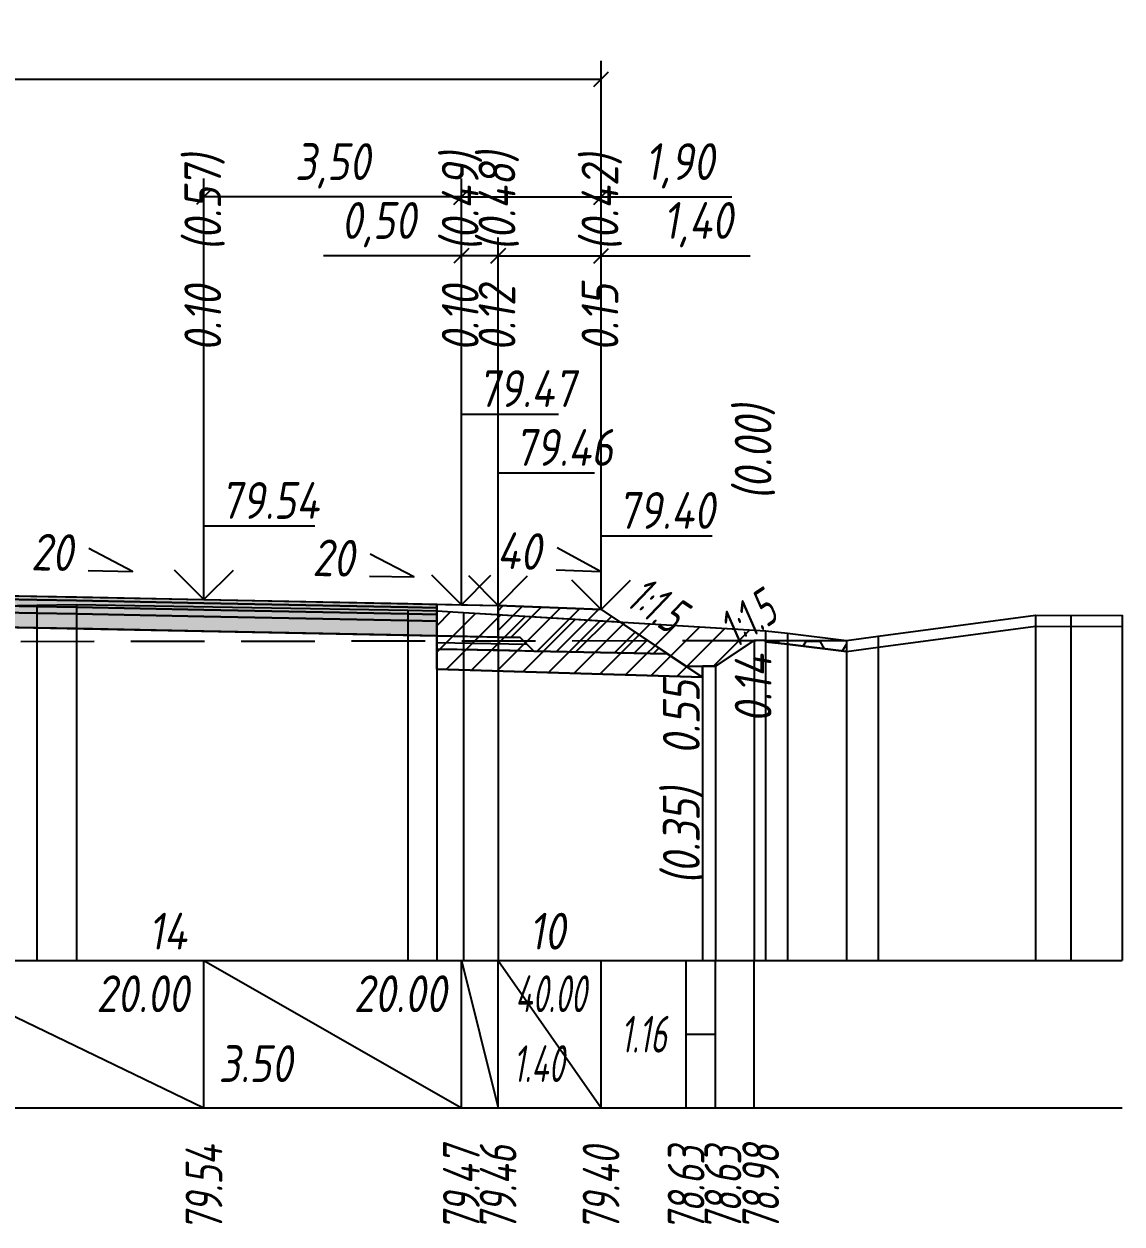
# Model space of a CAD drawing. Extents: x -717 to 1451, y -133302 to 233.
# Drawn here: x 165.4 to 240.1, y -21160.9 to -21079.4 of the extents above; entities that cross this region are included whole.
import ezdxf
from ezdxf.enums import TextEntityAlignment as Align

# ---------------------------------------------------------------- set-up
doc = ezdxf.new("R2010")
doc.units = 0
doc.linetypes.add('штриховая', pattern=[0.75, 0.5, -0.25])
for name, color, linetype in [('Интерполированный поперечник', 2, 'Continuous'), ('Код_514', 1, 'Continuous'), ('Контур_0', 7, 'Continuous'), ('Контур_2521', 7, 'Continuous'), ('Контур_2564', 7, 'Continuous'), ('Контур_2660', 7, 'Continuous'), ('Контур_2665', 7, 'Continuous'), ('Контур_400', 7, 'Continuous'), ('Контур_508', 7, 'Continuous'), ('Контур_512', 7, 'Continuous'), ('Контур_513', 7, 'Continuous'), ('Контур_818', 7, 'Continuous'), ('Красный поперечник', 1, 'Continuous'), ('Объём_2501', 7, 'Continuous'), ('Объём_2564', 7, 'Continuous'), ('Объём_2650', 7, 'Continuous'), ('Объём_2660', 7, 'Continuous'), ('Объём_2661', 7, 'Continuous'), ('Объём_2662', 7, 'Continuous'), ('Объём_2663', 7, 'Continuous'), ('Объём_2664', 7, 'Continuous'), ('Объём_2665', 7, 'Continuous'), ('Объём_2666', 7, 'Continuous'), ('Объём_2667', 7, 'Continuous'), ('Объём_2668', 7, 'Continuous'), ('Объём_2669', 7, 'Continuous'), ('Объём_2675', 7, 'Continuous'), ('Объём_2753', 7, 'Continuous'), ('Откосы', 7, 'Continuous'), ('Отметки покрытия', 7, 'Continuous'), ('Рабочие отметки', 7, 'Continuous'), ('Рабочие отметки доп.', 7, 'Continuous'), ('Слои выравнивания', 7, 'Continuous'), ('Таблица', 7, 'Continuous'), ('Уклоны проезжей части', 7, 'Continuous'), ('Черный поперечник', 3, 'Continuous')]:
    doc.layers.add(name, color=color, linetype=linetype)
for name, color, linetype, true_color in [('Контур_2540', 2, 'Continuous', 0xffff00), ('Контур_2560', 2, 'Continuous', 0xffff00), ('Контур_2561', 7, 'Continuous', 0xff8040), ('Контур_2562', 3, 'Continuous', 0x00ff00), ('Контур_2563', 7, 'Continuous', 0xff8000), ('Контур_2570', 7, 'Continuous', 0x80ff00), ('Контур_2725', 7, 'Continuous', 0x323232), ('Контур_2736', 4, 'Continuous', 0x00ffff), ('Контур_2737', 4, 'Continuous', 0x00ffff), ('Контур_2738', 4, 'Continuous', 0x00ffff), ('Контур_2739', 4, 'Continuous', 0x00ffff), ('Контур_2741', 4, 'Continuous', 0x00ffff), ('Контур_2742', 4, 'Continuous', 0x00ffff), ('Контур_2743', 4, 'Continuous', 0x00ffff), ('Контур_2744', 7, 'Continuous', 0xa4ffff), ('Контур_2745', 7, 'Continuous', 0xa4ffff), ('Контур_2747', 4, 'Continuous', 0x00ffff), ('Контур_2748', 4, 'Continuous', 0x00ffff), ('Контур_2749', 4, 'Continuous', 0x00ffff), ('Контур_2750', 4, 'Continuous', 0x00ffff), ('Контур_2751', 4, 'Continuous', 0x00ffff), ('Контур_2752', 4, 'Continuous', 0x00ffff), ('Контур_2760', 7, 'Continuous', 0x323232), ('Контур_2761', 7, 'Continuous', 0x323232), ('Контур_2762', 7, 'Continuous', 0x323232), ('Контур_2763', 7, 'Continuous', 0x323232), ('Контур_402', 7, 'Continuous', 0xff6464), ('Контур_703', 4, 'Continuous', 0x00ffff), ('Контур_705', 4, 'Continuous', 0x00ffff), ('Контур_707', 4, 'Continuous', 0x00ffff), ('Контур_720', 131, 'Continuous', 0xaaffff), ('Объём_2500', 7, 'Continuous', 0xc0c0c0), ('Объём_2520', 7, 'Continuous', 0x80ffff), ('Объём_2540', 2, 'Continuous', 0xffff00), ('Объём_2560', 2, 'Continuous', 0xffff00), ('Объём_2561', 7, 'Continuous', 0xff8040), ('Объём_2562', 3, 'Continuous', 0x00ff00), ('Объём_2563', 7, 'Continuous', 0xff8000), ('Объём_2600', 7, 'Continuous', 0x808000), ('Объём_2746', 2, 'Continuous', 0xffff00)]:
    doc.layers.add(name, color=color, linetype=linetype, true_color=true_color)
doc.styles.get("Standard").update_dxf_attribs({"font": 'txt', "height": 2.5})
doc.styles.add('М', font='romand.shx', dxfattribs={"width": 0.8, "oblique": 10, "height": 2.5})
doc.dimstyles.new('ISO-25', dxfattribs={"dimtxt": 2.5, "dimasz": 2.5, "dimexe": 1.25, "dimexo": 0.625, "dimtad": 1, "dimtxsty": 'Standard', "dimcen": 2.5, "dimadec": 0, "dimazin": 0, "dimtfac": 1, "dimtmove": 0, "dimatfit": 3, "dimfxl": 1, "dimarcsym": 0})

# ---------------------------------------------------------------- blocks, each defined once
blk = doc.blocks.new('_Oblique')
at = {"color": 0, "linetype": 'ByBlock', "lineweight": -2}
blk.add_line((-0.5, -0.5), (0.5, 0.5), dxfattribs=at)
blk = doc.blocks.new('*D505')
at = {"color": 0, "lineweight": -2, "transparency": 16777216}
for p, q in [((197.659, -21118.302), (197.659, -21093.862)), ((204.659, -21118.582), (204.659, -21093.862)), ((197.659, -21095.112), (204.659, -21095.112)), ((204.659, -21095.112), (214.789, -21095.112))]:
    blk.add_line(p, q, dxfattribs=at)
at = {"layer": 'Defpoints', "color": 0, "transparency": 16777216}
for p in [(204.659, -21095.112), (197.659, -21118.927), (204.659, -21119.207)]:
    blk.add_point(p, dxfattribs=at)
at = {"color": 0, "lineweight": -2, "transparency": 16777216, "rotation": 180}
blk.add_blockref('_Oblique', (197.659, -21095.112), dxfattribs=at)
at = {"color": 0, "lineweight": -2, "transparency": 16777216}
blk.add_blockref('_Oblique', (204.659, -21095.112), dxfattribs=at)
at = {"color": 0, "transparency": 16777216, "insert": (211.249, -21092.999), "char_height": 2.5, "width": 8.75, "attachment_point": 5, "style": 'М'}
blk.add_mtext('1,40', dxfattribs=at)
blk = doc.blocks.new('*D507')
at = {"color": 0, "lineweight": -2, "transparency": 16777216}
for p, q in [((195.159, -21118.252), (195.159, -21093.862)), ((197.659, -21118.302), (197.659, -21093.862)), ((195.159, -21095.112), (185.785, -21095.112)), ((197.659, -21095.112), (195.159, -21095.112))]:
    blk.add_line(p, q, dxfattribs=at)
at = {"layer": 'Defpoints', "color": 0, "transparency": 16777216}
for p in [(197.659, -21095.112), (195.159, -21118.877), (197.659, -21118.927)]:
    blk.add_point(p, dxfattribs=at)
at = {"color": 0, "lineweight": -2, "transparency": 16777216, "rotation": 180}
blk.add_blockref('_Oblique', (195.159, -21095.112), dxfattribs=at)
at = {"color": 0, "lineweight": -2, "transparency": 16777216}
blk.add_blockref('_Oblique', (197.659, -21095.112), dxfattribs=at)
at = {"color": 0, "transparency": 16777216, "insert": (189.547, -21092.999), "char_height": 2.5, "width": 9.16667, "attachment_point": 5, "style": 'М'}
blk.add_mtext('0,50', dxfattribs=at)
blk = doc.blocks.new('*D509')
at = {"color": 0, "lineweight": -2, "transparency": 16777216}
for p, q in [((177.659, -21117.902), (177.659, -21089.862)), ((195.159, -21118.252), (195.159, -21089.862)), ((195.159, -21091.112), (177.659, -21091.112))]:
    blk.add_line(p, q, dxfattribs=at)
at = {"layer": 'Defpoints', "color": 0, "transparency": 16777216}
for p in [(177.659, -21091.112), (177.659, -21118.527), (195.159, -21118.877)]:
    blk.add_point(p, dxfattribs=at)
at = {"color": 0, "lineweight": -2, "transparency": 16777216, "rotation": 180}
blk.add_blockref('_Oblique', (177.659, -21091.112), dxfattribs=at)
at = {"color": 0, "lineweight": -2, "transparency": 16777216}
blk.add_blockref('_Oblique', (195.159, -21091.112), dxfattribs=at)
at = {"color": 0, "transparency": 16777216, "insert": (186.409, -21088.999), "char_height": 2.5, "width": 9.58333, "attachment_point": 5, "style": 'М'}
blk.add_mtext('3,50', dxfattribs=at)
blk = doc.blocks.new('*D510')
at = {"color": 0, "lineweight": -2, "transparency": 16777216}
for p, q in [((195.159, -21118.252), (195.159, -21089.862)), ((204.659, -21118.582), (204.659, -21089.862)), ((195.159, -21091.112), (204.659, -21091.112)), ((204.659, -21091.112), (213.547, -21091.112))]:
    blk.add_line(p, q, dxfattribs=at)
at = {"layer": 'Defpoints', "color": 0, "transparency": 16777216}
for p in [(195.159, -21091.112), (195.159, -21118.877), (204.659, -21119.207)]:
    blk.add_point(p, dxfattribs=at)
at = {"color": 0, "lineweight": -2, "transparency": 16777216, "rotation": 180}
blk.add_blockref('_Oblique', (195.159, -21091.112), dxfattribs=at)
at = {"color": 0, "lineweight": -2, "transparency": 16777216}
blk.add_blockref('_Oblique', (204.659, -21091.112), dxfattribs=at)
at = {"color": 0, "transparency": 16777216, "insert": (210.007, -21088.999), "char_height": 2.5, "width": 8.75, "attachment_point": 5, "style": 'М'}
blk.add_mtext('1,90', dxfattribs=at)
blk = doc.blocks.new('*D512')
at = {"color": 0, "lineweight": -2, "transparency": 16777216}
for p, q in [((109.159, -21118.582), (109.159, -21081.862)), ((204.659, -21118.582), (204.659, -21081.862)), ((109.159, -21083.112), (204.659, -21083.112))]:
    blk.add_line(p, q, dxfattribs=at)
at = {"layer": 'Defpoints', "color": 0, "transparency": 16777216}
for p in [(204.659, -21083.112), (109.159, -21119.207), (204.659, -21119.207)]:
    blk.add_point(p, dxfattribs=at)
at = {"color": 0, "lineweight": -2, "transparency": 16777216, "rotation": 180}
blk.add_blockref('_Oblique', (109.159, -21083.112), dxfattribs=at)
at = {"color": 0, "lineweight": -2, "transparency": 16777216}
blk.add_blockref('_Oblique', (204.659, -21083.112), dxfattribs=at)
at = {"color": 0, "transparency": 16777216, "insert": (156.909, -21080.999), "char_height": 2.5, "width": 10.41667, "attachment_point": 5, "style": 'М'}
blk.add_mtext('19,10', dxfattribs=at)

msp = doc.modelspace()

# ---------------------------------------------------------------- hatches: boundary and pattern name
at = {"layer": 'Объём_2563'}
h = msp.add_hatch(dxfattribs=at)
h.set_pattern_fill('ANSI31', color=256, scale=0.3)
h.paths.add_polyline_path([(200.077, -21121.963), (199.159, -21121.045), (197.659, -21121.015), (197.659, -21118.865), (204.659, -21119.145), (209.159, -21122.145)])
at = {"layer": 'Объём_2600'}
h = msp.add_hatch(dxfattribs=at)
h.set_pattern_fill('ANSI31', color=6, scale=0.4)
h.paths.add_polyline_path([(215.072, -21121.247), (212.442, -21123), (211.55, -21123), (211.55, -21123.739), (193.488, -21123.197), (193.488, -21119.223), (195.313, -21119.344), (215.842, -21120.595), (215.842, -21121.246)])
h = msp.add_hatch(dxfattribs=at)
h.set_pattern_fill('HONEY', color=5, scale=0.3)
h.paths.add_polyline_path([(217.341, -21121.503), (215.842, -21121.345), (215.842, -21121.246), (221.336, -21121.239), (221.336, -21121.989)])
at = {"layer": 'Слои выравнивания'}
for color, points in [(2, [(156.909, -21118.05), (163.882, -21118.189), (166.291, -21118.237), (168.988, -21118.291), (177.659, -21118.465), (191.525, -21118.742), (193.488, -21118.781), (193.488, -21119.031), (191.525, -21118.992), (177.659, -21118.715), (168.988, -21118.541), (166.291, -21118.487), (163.882, -21118.439), (156.909, -21118.3)]), (3, [(156.909, -21118.3), (163.882, -21118.439), (166.291, -21118.487), (168.988, -21118.541), (177.659, -21118.715), (191.525, -21118.992), (193.488, -21119.031), (193.488, -21119.481), (191.525, -21119.442), (177.659, -21119.165), (168.988, -21118.991), (166.291, -21118.937), (163.882, -21118.889), (156.909, -21118.75)]), (4, [(156.909, -21118.75), (163.882, -21118.889), (166.291, -21118.937), (168.988, -21118.991), (177.659, -21119.165), (191.525, -21119.442), (193.488, -21119.481), (193.488, -21119.931), (191.525, -21119.892), (177.659, -21119.615), (168.988, -21119.441), (166.291, -21119.387), (163.882, -21119.339), (156.909, -21119.2)]), (5, [(156.909, -21119.2), (163.882, -21119.339), (166.291, -21119.387), (168.988, -21119.441), (177.659, -21119.615), (191.525, -21119.892), (193.488, -21119.931), (193.488, -21120.931), (191.525, -21120.892), (177.659, -21120.615), (168.988, -21120.441), (166.291, -21120.387), (163.882, -21120.339), (156.909, -21120.2)])]:
    msp.add_hatch(color=color, dxfattribs=at).paths.add_polyline_path(points)

# ---------------------------------------------------------------- linework, layer by layer
at = {"layer": 'Интерполированный поперечник', "linetype": 'штриховая', "ltscale": 10, "flags": 128}
msp.add_lwpolyline([(112.701, -21121.379), (221.336, -21121.239)], dxfattribs=at)
at = {"layer": 'Код_514'}
for p, q in [((156.909, -21143), (177.659, -21153)), ((177.659, -21153), (177.659, -21143)), ((177.659, -21143), (195.159, -21153)), ((195.159, -21153), (195.159, -21143)), ((195.159, -21143), (197.659, -21153)), ((197.659, -21153), (197.659, -21143)), ((197.659, -21143), (204.659, -21153)), ((204.659, -21153), (204.659, -21143)), ((210.442, -21153), (210.442, -21143)), ((212.442, -21153), (212.442, -21143)), ((215.072, -21153), (215.072, -21143)), ((210.442, -21148), (212.442, -21148))]:
    msp.add_line(p, q, dxfattribs=at)
at = {"layer": 'Контур_0', "flags": 128}
for points in [[(193.488, -21118.781), (197.659, -21118.865), (197.659, -21121.015), (193.488, -21120.931), (193.488, -21118.781), (193.488, -21118.781)], [(204.659, -21119.145), (207.826, -21121.256), (207.826, -21121.256), (207.826, -21121.256), (207.826, -21121.256), (207.826, -21121.256), (207.826, -21121.256), (207.826, -21121.256), (207.826, -21121.256), (207.826, -21121.256), (207.826, -21121.256), (207.826, -21121.256), (207.826, -21121.256), (207.826, -21121.256), (207.826, -21121.256), (210.442, -21123)], [(204.659, -21119.145), (207.826, -21121.256), (207.826, -21121.256), (207.826, -21121.256), (207.826, -21121.256), (207.826, -21121.256), (207.826, -21121.256), (207.826, -21121.256), (207.826, -21121.256), (207.826, -21121.256), (207.826, -21121.256), (207.826, -21121.256), (207.826, -21121.256), (207.826, -21121.256), (207.826, -21121.256), (210.442, -21123), (212.442, -21123), (215.072, -21121.247), (215.072, -21121.247), (215.072, -21121.247), (215.072, -21121.247), (215.072, -21121.247), (215.072, -21121.247), (215.072, -21121.247), (215.072, -21121.247), (215.072, -21121.247), (215.072, -21121.247), (215.072, -21121.247), (215.072, -21121.247), (215.072, -21121.247)], [(197.659, -21121.915), (193.488, -21121.831), (193.488, -21120.931), (199.159, -21121.045), (200.077, -21121.963), (197.659, -21121.915), (197.659, -21121.915)], [(197.659, -21121.015), (199.159, -21121.045), (200.077, -21121.963), (209.159, -21122.145)]]:
    msp.add_lwpolyline(points, dxfattribs=at)
at = {"layer": 'Контур_2521', "color": 250, "flags": 128}
msp.add_lwpolyline([(193.488, -21121.381), (199.618, -21121.504)], dxfattribs=at)
at = {"layer": 'Контур_2540', "flags": 128}
msp.add_lwpolyline([(195.159, -21121.865), (209.159, -21122.145), (211.55, -21123.739), (193.488, -21123.197), (193.488, -21121.831), (195.159, -21121.865), (195.159, -21121.865)], dxfattribs=at)
at = {"layer": 'Контур_2560', "flags": 128}
msp.add_lwpolyline([(197.659, -21118.865), (204.659, -21119.145), (204.659, -21119.145), (204.659, -21119.145)], dxfattribs=at)
at = {"layer": 'Контур_2561', "flags": 128}
msp.add_lwpolyline([(197.659, -21118.865), (197.659, -21118.865), (204.659, -21119.145), (204.659, -21119.145), (197.659, -21118.865)], dxfattribs=at)
at = {"layer": 'Контур_2562', "flags": 128}
msp.add_lwpolyline([(204.659, -21119.145), (204.659, -21119.145), (204.659, -21119.145), (204.659, -21119.145), (204.659, -21119.145)], dxfattribs=at)
at = {"layer": 'Контур_2563', "flags": 128}
msp.add_lwpolyline([(200.077, -21121.963), (199.159, -21121.045), (197.659, -21121.015), (197.659, -21118.865), (204.659, -21119.145), (209.159, -21122.145), (200.077, -21121.963), (200.077, -21121.963)], dxfattribs=at)
at = {"layer": 'Контур_2564', "flags": 128}
msp.add_lwpolyline([(197.659, -21118.865), (204.659, -21119.145)], dxfattribs=at)
at = {"layer": 'Контур_2570', "flags": 128}
msp.add_lwpolyline([(156.909, -21119.007), (166.291, -21118.848), (168.988, -21118.808), (191.525, -21119.191), (193.488, -21119.223), (195.313, -21119.344), (215.842, -21120.595), (215.842, -21121.345), (217.341, -21121.503), (221.336, -21121.989), (221.336, -21121.989), (223.485, -21121.701), (234.182, -21120.279), (236.586, -21120.305), (240.072, -21120.274)], dxfattribs=at)
at = {"layer": 'Контур_2660', "flags": 128}
msp.add_lwpolyline([(193.488, -21123.197), (211.55, -21123.739)], dxfattribs=at)
at = {"layer": 'Контур_2665', "flags": 128}
msp.add_lwpolyline([(204.659, -21119.145), (204.659, -21119.145)], dxfattribs=at)
at = {"layer": 'Контур_2725', "flags": 128}
msp.add_lwpolyline([(144.189, -21120.454), (156.909, -21120.2), (163.882, -21120.339), (166.291, -21120.387), (168.988, -21120.441), (177.659, -21120.615), (191.525, -21120.892), (193.488, -21120.931)], dxfattribs=at)
at = {"layer": 'Контур_2736', "flags": 128}
for points in [[(204.659, -21119.145), (207.826, -21121.256)], [(207.826, -21121.256), (210.442, -21123)]]:
    msp.add_lwpolyline(points, dxfattribs=at)
at = {"layer": 'Контур_2737', "flags": 128}
msp.add_lwpolyline([(207.826, -21121.256), (207.826, -21121.256)], dxfattribs=at)
at = {"layer": 'Контур_2738', "flags": 128}
msp.add_lwpolyline([(207.826, -21121.256), (207.826, -21121.256)], dxfattribs=at)
at = {"layer": 'Контур_2739', "flags": 128}
msp.add_lwpolyline([(207.826, -21121.256), (207.826, -21121.256)], dxfattribs=at)
at = {"layer": 'Контур_2741', "flags": 128}
msp.add_lwpolyline([(215.072, -21121.247), (215.072, -21121.247)], dxfattribs=at)
at = {"layer": 'Контур_2742', "flags": 128}
msp.add_lwpolyline([(215.072, -21121.247), (215.072, -21121.247)], dxfattribs=at)
at = {"layer": 'Контур_2743', "flags": 128}
msp.add_lwpolyline([(215.072, -21121.247), (215.072, -21121.247)], dxfattribs=at)
at = {"layer": 'Контур_2744', "flags": 128}
msp.add_lwpolyline([(215.072, -21121.247), (215.072, -21121.247)], dxfattribs=at)
msp.add_lwpolyline([(215.072, -21121.247), (215.072, -21121.247)], dxfattribs=at)
msp.add_lwpolyline([(215.072, -21121.247), (215.072, -21121.247)], dxfattribs=at)
msp.add_lwpolyline([(215.072, -21121.247), (215.072, -21121.247)], dxfattribs=at)
msp.add_lwpolyline([(215.072, -21121.247), (215.072, -21121.247)], dxfattribs=at)
msp.add_lwpolyline([(215.072, -21121.247), (215.072, -21121.247)], dxfattribs=at)
at = {"layer": 'Контур_2745', "flags": 128}
msp.add_lwpolyline([(207.826, -21121.256), (207.826, -21121.256)], dxfattribs=at)
msp.add_lwpolyline([(207.826, -21121.256), (207.826, -21121.256)], dxfattribs=at)
msp.add_lwpolyline([(207.826, -21121.256), (207.826, -21121.256)], dxfattribs=at)
msp.add_lwpolyline([(207.826, -21121.256), (207.826, -21121.256)], dxfattribs=at)
msp.add_lwpolyline([(207.826, -21121.256), (207.826, -21121.256)], dxfattribs=at)
msp.add_lwpolyline([(207.826, -21121.256), (207.826, -21121.256)], dxfattribs=at)
at = {"layer": 'Контур_2747', "flags": 128}
msp.add_lwpolyline([(207.826, -21121.256), (207.826, -21121.256)], dxfattribs=at)
at = {"layer": 'Контур_2748', "flags": 128}
msp.add_lwpolyline([(207.826, -21121.256), (207.826, -21121.256)], dxfattribs=at)
at = {"layer": 'Контур_2749', "flags": 128}
msp.add_lwpolyline([(207.826, -21121.256), (207.826, -21121.256)], dxfattribs=at)
at = {"layer": 'Контур_2750', "flags": 128}
msp.add_lwpolyline([(215.072, -21121.247), (215.072, -21121.247)], dxfattribs=at)
at = {"layer": 'Контур_2751', "flags": 128}
msp.add_lwpolyline([(215.072, -21121.247), (215.072, -21121.247)], dxfattribs=at)
at = {"layer": 'Контур_2752', "flags": 128}
msp.add_lwpolyline([(215.072, -21121.247), (215.072, -21121.247)], dxfattribs=at)
at = {"layer": 'Контур_2760', "flags": 128}
msp.add_lwpolyline([(144.189, -21118.304), (156.909, -21118.05), (163.882, -21118.189), (166.291, -21118.237), (168.988, -21118.291), (177.659, -21118.465), (191.525, -21118.742), (193.488, -21118.781)], dxfattribs=at)
at = {"layer": 'Контур_2761', "flags": 128}
msp.add_lwpolyline([(144.189, -21118.554), (156.909, -21118.3), (163.882, -21118.439), (166.291, -21118.487), (168.988, -21118.541), (177.659, -21118.715), (191.525, -21118.992), (193.488, -21119.031)], dxfattribs=at)
at = {"layer": 'Контур_2762', "flags": 128}
msp.add_lwpolyline([(144.189, -21119.004), (156.909, -21118.75), (163.882, -21118.889), (166.291, -21118.937), (168.988, -21118.991), (177.659, -21119.165), (191.525, -21119.442), (193.488, -21119.481)], dxfattribs=at)
at = {"layer": 'Контур_2763', "flags": 128}
msp.add_lwpolyline([(144.189, -21119.454), (156.909, -21119.2), (163.882, -21119.339), (166.291, -21119.387), (168.988, -21119.441), (177.659, -21119.615), (191.525, -21119.892), (193.488, -21119.931)], dxfattribs=at)
at = {"layer": 'Контур_400', "flags": 128}
msp.add_lwpolyline([(156.909, -21118.05), (177.659, -21118.465), (195.159, -21118.815), (195.159, -21118.815), (195.159, -21118.815), (195.159, -21118.815), (195.159, -21118.815), (195.159, -21118.815), (197.659, -21118.865)], dxfattribs=at)
at = {"layer": 'Контур_402', "flags": 128}
msp.add_lwpolyline([(105, -21123.657), (144.189, -21122.481), (144.189, -21120.454), (156.909, -21120.2), (193.488, -21120.931), (193.488, -21123.197), (211.55, -21123.739)], dxfattribs=at)
at = {"layer": 'Контур_508', "flags": 128}
msp.add_lwpolyline([(105, -21123.657), (144.189, -21122.481), (144.189, -21120.454), (156.909, -21120.2), (193.488, -21120.931), (193.488, -21123.197), (211.55, -21123.739), (211.55, -21123), (212.442, -21123), (215.072, -21121.247)], dxfattribs=at)
at = {"layer": 'Контур_512', "flags": 128}
msp.add_lwpolyline([(193.488, -21123.197), (211.55, -21123.739), (211.55, -21123), (212.442, -21123), (215.072, -21121.247)], dxfattribs=at)
at = {"layer": 'Контур_513', "flags": 128}
msp.add_lwpolyline([(105, -21123.657), (144.189, -21122.481), (144.189, -21120.454), (156.909, -21120.2), (193.488, -21120.931), (193.488, -21123.197), (211.55, -21123.739), (211.55, -21123), (212.442, -21123), (215.072, -21121.247)], dxfattribs=at)
at = {"layer": 'Контур_703', "flags": 128}
msp.add_lwpolyline([(204.659, -21119.145), (207.826, -21121.256)], dxfattribs=at)
at = {"layer": 'Контур_705', "flags": 128}
msp.add_lwpolyline([(207.826, -21121.256), (207.826, -21121.256)], dxfattribs=at)
at = {"layer": 'Контур_707', "flags": 128}
msp.add_lwpolyline([(212.442, -21123), (215.072, -21121.247)], dxfattribs=at)
at = {"layer": 'Контур_720', "flags": 128}
msp.add_lwpolyline([(210.442, -21123), (212.442, -21123)], dxfattribs=at)
at = {"layer": 'Контур_818', "flags": 128}
msp.add_lwpolyline([(105, -21122.667), (110.551, -21122.366), (112.701, -21122.129), (112.701, -21122.129), (120.953, -21121.332), (121.807, -21121.254), (121.807, -21120.504), (141.599, -21119.378), (144.189, -21119.222), (156.909, -21119.007), (166.291, -21118.848), (168.988, -21118.808), (191.525, -21119.191), (193.488, -21119.223), (195.313, -21119.344), (215.072, -21120.548)], dxfattribs=at)
at = {"layer": 'Красный поперечник'}
for p, q in [((156.909, -21118.05), (177.659, -21118.465)), ((177.659, -21118.465), (195.159, -21118.815)), ((195.159, -21118.815), (197.659, -21118.865)), ((197.659, -21118.865), (204.659, -21119.145)), ((204.659, -21119.145), (210.442, -21123)), ((212.442, -21123), (215.072, -21121.247)), ((215.072, -21121.247), (215.072, -21143)), ((210.442, -21123), (212.442, -21123)), ((211.55, -21123), (211.55, -21143)), ((212.442, -21123), (212.442, -21143)), ((193.488, -21123.197), (193.488, -21143)), ((211.55, -21123.739), (211.55, -21143))]:
    msp.add_line(p, q, dxfattribs=at)
at = {"layer": 'Объём_2500', "flags": 128}
msp.add_lwpolyline([(193.488, -21118.781), (197.659, -21118.865), (197.659, -21121.015), (193.488, -21120.931), (193.488, -21118.781), (193.488, -21118.781)], dxfattribs=at)
at = {"layer": 'Объём_2501', "flags": 128}
msp.add_lwpolyline([(156.909, -21118.05), (177.659, -21118.465), (195.159, -21118.815), (195.159, -21118.815), (195.159, -21118.815), (195.159, -21118.815), (195.159, -21118.815), (195.159, -21118.815), (197.659, -21118.865)], dxfattribs=at)
at = {"layer": 'Объём_2520', "color": 250, "flags": 128}
msp.add_lwpolyline([(197.659, -21121.915), (193.488, -21121.831), (193.488, -21120.931), (199.159, -21121.045), (200.077, -21121.963), (197.659, -21121.915), (197.659, -21121.915)], dxfattribs=at)
at = {"layer": 'Объём_2540', "flags": 128}
msp.add_lwpolyline([(195.159, -21121.865), (209.159, -21122.145), (211.55, -21123.739), (193.488, -21123.197), (193.488, -21121.831), (195.159, -21121.865), (195.159, -21121.865)], dxfattribs=at)
at = {"layer": 'Объём_2560', "flags": 128}
msp.add_lwpolyline([(197.659, -21118.865), (204.659, -21119.145), (204.659, -21119.145), (204.659, -21119.145)], dxfattribs=at)
at = {"layer": 'Объём_2561', "flags": 128}
msp.add_lwpolyline([(197.659, -21118.865), (197.659, -21118.865), (204.659, -21119.145), (204.659, -21119.145), (197.659, -21118.865)], dxfattribs=at)
at = {"layer": 'Объём_2562', "flags": 128}
msp.add_lwpolyline([(204.659, -21119.145), (204.659, -21119.145), (204.659, -21119.145), (204.659, -21119.145), (204.659, -21119.145)], dxfattribs=at)
at = {"layer": 'Объём_2563', "color": 250, "flags": 128}
msp.add_lwpolyline([(200.077, -21121.963), (199.159, -21121.045), (197.659, -21121.015), (197.659, -21118.865), (204.659, -21119.145), (209.159, -21122.145), (200.077, -21121.963), (200.077, -21121.963)], dxfattribs=at)
at = {"layer": 'Объём_2564', "flags": 128}
msp.add_lwpolyline([(197.659, -21118.865), (204.659, -21119.145)], dxfattribs=at)
at = {"layer": 'Объём_2600', "color": 5, "flags": 128}
msp.add_lwpolyline([(217.341, -21121.503), (215.842, -21121.345), (215.842, -21121.246), (221.336, -21121.239), (221.336, -21121.989), (217.341, -21121.503), (217.341, -21121.503)], dxfattribs=at)
at = {"layer": 'Объём_2650', "color": 6, "flags": 128}
msp.add_lwpolyline([(215.072, -21121.247), (212.442, -21123), (211.55, -21123), (211.55, -21123.739), (193.488, -21123.197), (193.488, -21119.223), (195.313, -21119.344), (215.842, -21120.595), (215.842, -21121.246), (215.072, -21121.247), (215.072, -21121.247)], dxfattribs=at)
at = {"layer": 'Объём_2660', "flags": 128}
msp.add_lwpolyline([(193.488, -21123.197), (211.55, -21123.739)], dxfattribs=at)
at = {"layer": 'Объём_2661', "flags": 128}
msp.add_lwpolyline([(204.659, -21119.145), (207.826, -21121.256), (210.442, -21123)], dxfattribs=at)
at = {"layer": 'Объём_2662', "flags": 128}
msp.add_lwpolyline([(212.442, -21123), (215.072, -21121.247)], dxfattribs=at)
at = {"layer": 'Объём_2663', "flags": 128}
msp.add_lwpolyline([(210.442, -21123), (212.442, -21123)], dxfattribs=at)
at = {"layer": 'Объём_2664', "flags": 128}
msp.add_lwpolyline([(210.442, -21123), (212.442, -21123)], dxfattribs=at)
at = {"layer": 'Объём_2665', "flags": 128}
msp.add_lwpolyline([(204.659, -21119.145), (204.659, -21119.145)], dxfattribs=at)
at = {"layer": 'Объём_2666', "flags": 128}
for points in [[(204.659, -21119.145), (207.826, -21121.256)], [(207.826, -21121.256), (210.442, -21123)]]:
    msp.add_lwpolyline(points, dxfattribs=at)
at = {"layer": 'Объём_2667', "flags": 128}
for points in [[(207.826, -21121.256), (207.826, -21121.256)], [(215.072, -21121.247), (215.072, -21121.247)]]:
    msp.add_lwpolyline(points, dxfattribs=at)
at = {"layer": 'Объём_2668', "flags": 128}
for points in [[(207.826, -21121.256), (207.826, -21121.256)], [(215.072, -21121.247), (215.072, -21121.247)]]:
    msp.add_lwpolyline(points, dxfattribs=at)
at = {"layer": 'Объём_2669', "flags": 128}
for points in [[(207.826, -21121.256), (207.826, -21121.256)], [(215.072, -21121.247), (215.072, -21121.247)]]:
    msp.add_lwpolyline(points, dxfattribs=at)
at = {"layer": 'Объём_2675', "flags": 128}
for points in [[(207.826, -21121.256), (207.826, -21121.256)], [(207.826, -21121.256), (207.826, -21121.256)], [(207.826, -21121.256), (207.826, -21121.256)], [(207.826, -21121.256), (207.826, -21121.256)], [(207.826, -21121.256), (207.826, -21121.256)], [(207.826, -21121.256), (207.826, -21121.256)], [(215.072, -21121.247), (215.072, -21121.247)], [(215.072, -21121.247), (215.072, -21121.247)], [(215.072, -21121.247), (215.072, -21121.247)], [(215.072, -21121.247), (215.072, -21121.247)], [(215.072, -21121.247), (215.072, -21121.247)], [(215.072, -21121.247), (215.072, -21121.247)]]:
    msp.add_lwpolyline(points, dxfattribs=at)
at = {"layer": 'Объём_2746', "flags": 128}
msp.add_lwpolyline([(211.55, -21123.739), (193.488, -21123.197), (193.488, -21119.223), (195.313, -21119.344), (205.928, -21119.991), (210.442, -21123), (211.55, -21123), (211.55, -21123.739), (211.55, -21123.739)], dxfattribs=at)
at = {"layer": 'Объём_2753', "flags": 128}
msp.add_lwpolyline([(193.488, -21118.781), (193.488, -21118.781)], dxfattribs=at)
at = {"layer": 'Откосы', "color": 1, "flags": 128}
for points in [[(201.614, -21116.445), (204.611, -21116.565), (201.674, -21114.946)], [(169.797, -21116.491), (172.797, -21116.55), (169.827, -21114.991)], [(188.922, -21116.873), (191.922, -21116.933), (188.952, -21115.373)]]:
    msp.add_lwpolyline(points, dxfattribs=at)
at = {"layer": 'Отметки покрытия', "color": 1}
for p, q in [((195.159, -21118.815), (195.159, -21105.865)), ((195.159, -21105.865), (201.759, -21105.865)), ((197.659, -21118.865), (197.659, -21109.865)), ((197.659, -21109.865), (204.209, -21109.865)), ((177.659, -21118.465), (177.659, -21113.465)), ((177.659, -21113.465), (185.209, -21113.465)), ((204.659, -21119.145), (204.659, -21114.145)), ((204.659, -21114.145), (212.209, -21114.145)), ((177.659, -21118.465), (175.659, -21116.465)), ((177.659, -21118.465), (179.659, -21116.465)), ((195.159, -21118.815), (193.159, -21116.815)), ((195.159, -21118.815), (197.159, -21116.815)), ((197.659, -21118.865), (195.659, -21116.865)), ((197.659, -21118.865), (199.659, -21116.865)), ((204.659, -21119.145), (202.659, -21117.145)), ((204.659, -21119.145), (206.659, -21117.145))]:
    msp.add_line(p, q, dxfattribs=at)
at = {"layer": 'Слои выравнивания'}
for p, q in [((193.488, -21118.781), (193.488, -21143)), ((197.659, -21118.865), (197.659, -21143))]:
    msp.add_line(p, q, dxfattribs=at)
at = {"layer": 'Слои выравнивания', "color": 2, "flags": 128}
msp.add_lwpolyline([(156.909, -21118.05), (163.882, -21118.189), (166.291, -21118.237), (168.988, -21118.291), (177.659, -21118.465), (191.525, -21118.742), (193.488, -21118.781), (193.488, -21119.031), (191.525, -21118.992), (177.659, -21118.715), (168.988, -21118.541), (166.291, -21118.487), (163.882, -21118.439), (156.909, -21118.3)], close=True, dxfattribs=at)
at = {"layer": 'Слои выравнивания', "color": 3, "flags": 128}
msp.add_lwpolyline([(156.909, -21118.3), (163.882, -21118.439), (166.291, -21118.487), (168.988, -21118.541), (177.659, -21118.715), (191.525, -21118.992), (193.488, -21119.031), (193.488, -21119.481), (191.525, -21119.442), (177.659, -21119.165), (168.988, -21118.991), (166.291, -21118.937), (163.882, -21118.889), (156.909, -21118.75)], close=True, dxfattribs=at)
at = {"layer": 'Слои выравнивания', "color": 4, "flags": 128}
msp.add_lwpolyline([(156.909, -21118.75), (163.882, -21118.889), (166.291, -21118.937), (168.988, -21118.991), (177.659, -21119.165), (191.525, -21119.442), (193.488, -21119.481), (193.488, -21119.931), (191.525, -21119.892), (177.659, -21119.615), (168.988, -21119.441), (166.291, -21119.387), (163.882, -21119.339), (156.909, -21119.2)], close=True, dxfattribs=at)
at = {"layer": 'Слои выравнивания', "color": 5, "flags": 128}
msp.add_lwpolyline([(156.909, -21119.2), (163.882, -21119.339), (166.291, -21119.387), (168.988, -21119.441), (177.659, -21119.615), (191.525, -21119.892), (193.488, -21119.931), (193.488, -21120.931), (191.525, -21120.892), (177.659, -21120.615), (168.988, -21120.441), (166.291, -21120.387), (163.882, -21120.339), (156.909, -21120.2)], close=True, dxfattribs=at)
at = {"layer": 'Таблица'}
for p, q in [((80, -21143), (240.072, -21143)), ((80, -21153), (240.072, -21153))]:
    msp.add_line(p, q, dxfattribs=at)
at = {"layer": 'Черный поперечник', "color": 7}
for p, q in [((166.291, -21118.848), (166.291, -21143)), ((168.988, -21118.808), (168.988, -21143)), ((191.525, -21119.191), (191.525, -21143)), ((193.488, -21119.223), (193.488, -21143)), ((195.313, -21119.344), (195.313, -21143)), ((234.182, -21119.529), (234.182, -21143)), ((236.586, -21119.555), (236.586, -21143)), ((240.072, -21119.524), (240.072, -21143)), ((215.842, -21120.595), (215.842, -21143)), ((217.341, -21120.753), (217.341, -21143)), ((221.336, -21121.239), (221.336, -21143)), ((223.485, -21120.951), (223.485, -21143))]:
    msp.add_line(p, q, dxfattribs=at)
at = {"layer": 'Черный поперечник', "flags": 128}
msp.add_lwpolyline([(80, -21122.988), (92.578, -21122.467), (100.375, -21122.169), (110.551, -21121.616), (112.701, -21121.379), (120.953, -21120.582), (121.807, -21120.504), (141.599, -21119.378), (144.189, -21119.222), (156.909, -21119.007), (166.291, -21118.848), (168.988, -21118.808), (191.525, -21119.191), (193.488, -21119.223), (195.313, -21119.344), (215.842, -21120.595), (217.341, -21120.753), (221.336, -21121.239), (223.485, -21120.951), (234.182, -21119.529), (236.586, -21119.555), (240.072, -21119.524)], dxfattribs=at)

# ---------------------------------------------------------------- texts
at = {"layer": 'Код_514', "style": 'М', "oblique": 10}
for s, width, p in [('20.00', 0.8, (176.659, -21144)), ('20.00', 0.8, (194.159, -21144)), ('40.00', 0.6, (203.659, -21144))]:
    msp.add_text(s, height=2.5, dxfattribs=dict(at, width=width)).set_placement(p, align=Align.TOP_RIGHT)
at = {"layer": 'Код_514', "style": 'М', "oblique": 10, "width": 0.6}
msp.add_text('1.16', height=2.5, dxfattribs=at).set_placement((207.55, -21148), align=Align.MIDDLE_CENTER)
at = {"layer": 'Код_514', "style": 'М', "oblique": 10}
for s, width, p in [('3.50', 0.8, (178.659, -21152)), ('1.40', 0.6, (198.659, -21152))]:
    msp.add_text(s, height=2.5, dxfattribs=dict(at, width=width)).set_placement(p, align=Align.BOTTOM_LEFT)
at = {"layer": 'Код_514', "style": 'М', "oblique": 10, "width": 0.7}
for s, p in [('79.54', (177.659, -21161.382)), ('79.47', (195.159, -21161.382)), ('79.46', (197.659, -21161.382)), ('79.40', (204.659, -21161.382)), ('78.63', (210.442, -21161.382)), ('78.63', (212.942, -21161.382)), ('78.98', (215.51, -21161.382))]:
    msp.add_text(s, height=2.5, rotation=90, dxfattribs=at).set_placement(p, align=Align.MIDDLE_LEFT)
at = {"layer": 'Отметки покрытия', "color": 1, "style": 'М', "oblique": 10, "width": 0.8}
for s, p in [('79.47', (196.3, -21106.133)), ('79.46', (198.8, -21110.133)), ('79.54', (178.8, -21113.733)), ('79.40', (205.8, -21114.413))]:
    msp.add_text(s, height=2.5, dxfattribs=at).set_placement(p, align=Align.BOTTOM_LEFT)
at = {"layer": 'Рабочие отметки', "color": 1, "style": 'М', "oblique": 10, "width": 0.8}
for s, p in [('0.10', (177.581, -21101.615)), ('0.10', (195.081, -21101.615)), ('0.12', (197.581, -21101.615)), ('0.15', (204.581, -21101.615))]:
    msp.add_text(s, height=2.5, rotation=90, dxfattribs=at).set_placement(p, align=Align.MIDDLE_LEFT)
for s, p in [('0.14', (214.994, -21122.178)), ('0.55', (210.114, -21123.931))]:
    msp.add_text(s, height=2.5, rotation=90, dxfattribs=at).set_placement(p, align=Align.MIDDLE_RIGHT)
at = {"layer": 'Рабочие отметки доп.', "color": 1, "style": 'М', "oblique": 10, "width": 0.8}
for s, p in [('(0.57)', (177.581, -21094.765)), ('(0.49)', (195.081, -21094.765)), ('(0.48)', (197.581, -21094.765)), ('(0.42)', (204.581, -21094.765)), ('(0.00)', (214.994, -21111.678))]:
    msp.add_text(s, height=2.5, rotation=90, dxfattribs=at).set_placement(p, align=Align.MIDDLE_LEFT)
msp.add_text('(0.35)', height=2.5, rotation=90, dxfattribs=at).set_placement((210.114, -21131.231), align=Align.MIDDLE_RIGHT)
at = {"layer": 'Слои выравнивания', "style": 'М', "oblique": 10, "width": 0.8}
for s, p in [('14', (175.199, -21143)), ('10', (200.999, -21143))]:
    msp.add_text(s, height=2.5, dxfattribs=at).set_placement(p, align=Align.BOTTOM_CENTER)
at = {"layer": 'Уклоны проезжей части', "color": 1, "style": 'М', "oblique": 10}
for s, rotation, width, p in [('20', 358.85423, 0.8, (167.304, -21117.257)), ('40', 357.70938, 0.8, (199.022, -21117.161)), ('20', 358.85423, 0.8, (186.429, -21117.64)), ('1:1.5', 326.30994, 0.6, (207.358, -21120.468)), ('1:1.5', 33.69007, 0.6, (215.737, -21121.421))]:
    msp.add_text(s, height=2.5, rotation=rotation, dxfattribs=dict(at, width=width)).set_placement(p, align=Align.BOTTOM_CENTER)

# ---------------------------------------------------------------- dimensions: what is measured, and where the dimension line sits
at = {"color": 5}
dim = msp.add_linear_dim(base=(204.659, -21083.112), p1=(109.159, -21119.207), p2=(204.659, -21119.207), angle=180, dimstyle='ISO-25', override={"dimasz": 1, "dimlfac": 0.2, "dimzin": 0, "dimtxsty": 'М', "dimblk1": 'Oblique', "dimblk2": 'Oblique', "dimsah": 1}, dxfattribs=at)
dim.commit()
dim.dimension.update_dxf_attribs({"geometry": '*D512', "text_midpoint": (156.909, -21080.999)})
dim = msp.add_linear_dim(base=(177.659, -21091.112), p1=(195.159, -21118.877), p2=(177.659, -21118.527), dimstyle='ISO-25', override={"dimasz": 1, "dimlfac": 0.2, "dimzin": 0, "dimtxsty": 'М', "dimblk1": 'Oblique', "dimblk2": 'Oblique', "dimsah": 1}, dxfattribs=at)
dim.commit()
dim.dimension.update_dxf_attribs({"geometry": '*D509', "text_midpoint": (186.409, -21088.999)})
dim = msp.add_linear_dim(base=(195.159, -21091.112), p1=(204.659, -21119.207), p2=(195.159, -21118.877), dimstyle='ISO-25', override={"dimasz": 1, "dimlfac": 0.2, "dimzin": 0, "dimtxsty": 'М', "dimblk1": 'Oblique', "dimblk2": 'Oblique', "dimsah": 1}, dxfattribs=at)
dim.commit()
dim.dimension.update_dxf_attribs({"geometry": '*D510', "text_midpoint": (210.007, -21091.112), "dimtype": 160})
for base, p1, p2, picture, middle in [((197.659, -21095.112), (195.159, -21118.877), (197.659, -21118.927), '*D507', (189.547, -21095.112)), ((204.659, -21095.112), (197.659, -21118.927), (204.659, -21119.207), '*D505', (211.249, -21095.112))]:
    dim = msp.add_linear_dim(base=base, p1=p1, p2=p2, angle=180, dimstyle='ISO-25', override={"dimasz": 1, "dimlfac": 0.2, "dimzin": 0, "dimtxsty": 'М', "dimblk1": 'Oblique', "dimblk2": 'Oblique', "dimsah": 1}, dxfattribs=at)
    dim.commit()
    dim.dimension.update_dxf_attribs({"geometry": picture, "text_midpoint": middle, "dimtype": 160})

doc.saveas('drawing.dxf')
